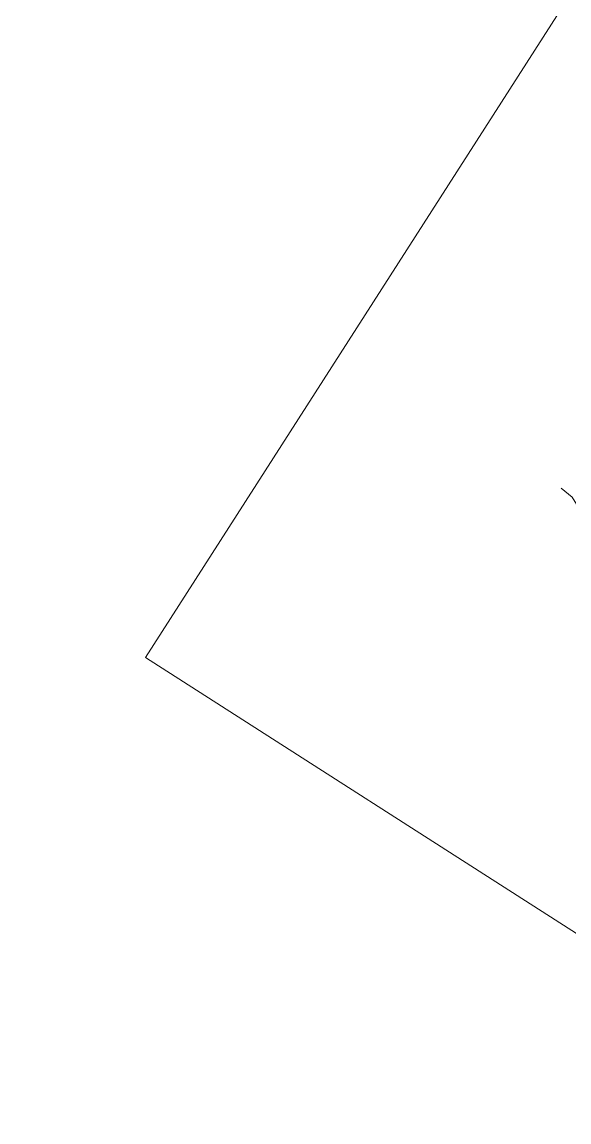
# Model space of a CAD drawing. Header units: metres. Extents: x 3557088 to 3598139, y 7314183 to 7334470.
# Drawn here: x 3572290 to 3574108, y 7323524 to 7327180 of the extents above; entities that cross this region are included whole.
import ezdxf

# ---------------------------------------------------------------- set-up
doc = ezdxf.new("R2010")
doc.units = ezdxf.units.M
doc.layers.add('Imagen', color=17, linetype='Continuous', lineweight=0)
doc.layers.add('Imagen_ZonaUrbanizable', color=17, linetype='Continuous', lineweight=0)
doc.layers.add('nuevo', color=7, linetype='Continuous', lineweight=15, true_color=0xf2f2f2)
picture_1 = doc.add_image_def('image1.jpg', size_in_pixel=(4800, 2360))
picture_2 = doc.add_image_def('image2.jpg', size_in_pixel=(4800, 2360))

msp = doc.modelspace()

# ---------------------------------------------------------------- linework, layer by layer
at = {"layer": 'nuevo'}
msp.add_lwpolyline([(3574081.8, 7325631.3), (3574118.6, 7325601.2), (3574133.2, 7325578), (3574156.4, 7325557.7), (3574178.7, 7325532.5), (3574201, 7325514.1), (3574232, 7325503.4), (3574248.5, 7325490.9), (3574262.1, 7325470.5), (3574277.6, 7325460.8), (3574286.3, 7325441.5), (3574309.6, 7325412.4), (3574325.1, 7325398.9), (3574331.9, 7325382.4), (3574345.4, 7325371.8), (3574378.4, 7325360.1), (3574399.7, 7325354.3), (3574406.5, 7325343.7), (3574413.3, 7325323.4), (3574419.8, 7325319.4)], dxfattribs=at)

# ---------------------------------------------------------------- pictures from other files: only their frames are drawn
at = {"layer": 'Imagen'}
image = msp.add_image(picture_1, insert=(3557088.1, 7314320.1), size_in_units=(40983.9, 20150.4), rotation=-0.19111, dxfattribs=dict(at, fade=20))
image.dxf.flags = 7
at = {"layer": 'Imagen_ZonaUrbanizable'}
image = msp.add_image(picture_2, insert=(3572700.5, 7325068), size_in_units=(7743.8, 3807.4), rotation=-32.65284, dxfattribs=at)
image.dxf.flags = 7

doc.saveas('drawing.dxf')
